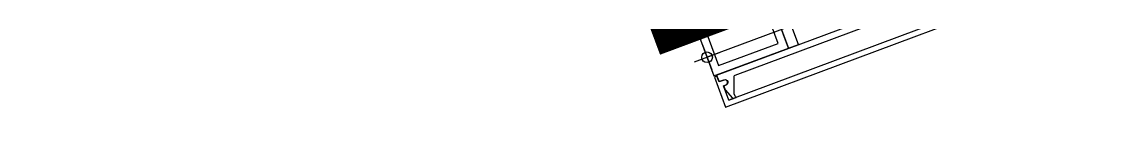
# Model space of a CAD drawing. Extents: x 12199666 to 24617114, y 1197707 to 2548648.
# Drawn here: x 12303238.2 to 12303652.9, y 1248286.4 to 1248313.2 of the extents above; entities that cross this region are included whole.
import ezdxf

# ---------------------------------------------------------------- set-up
doc = ezdxf.new("R2010")
doc.units = 0
doc.header["$LTSCALE"] = 10
doc.header["$MEASUREMENT"] = 0
doc.linetypes.add('TX-PLAN-T1-F11$0$CONTINOUS', pattern=[0])
doc.layers.add('TX-PLAN-T1-F11$0$_EDO-ALUMINIUM-SECTION', color=90, linetype='Continuous', lineweight=30)
doc.layers.add('TX-PLAN-T1-F11$0$幕墙线', color=114, linetype='Continuous', lineweight=30)
doc.layers.add('TX-PLAN-T1-F11$0$bangong', color=5, linetype='Continuous', true_color=0x0000ff)
for name, color, linetype in [('TX-PLAN-T1-F11$0$F-Alum', 4, 'Continuous'), ('TX-PLAN-T1-F11$0$F-dim', 1, 'Continuous'), ('TX-PLAN-T1-F11$0$F_MISC', 8, 'Continuous')]:
    doc.layers.add(name, color=color, linetype=linetype)

# ---------------------------------------------------------------- blocks, each defined once
blk = doc.blocks.new('TX-PLAN-T1-F11$0$A$C3FFC0167')
at = {"layer": 'TX-PLAN-T1-F11$0$F-dim'}
for p, q in [((0, 5), (0, -5)), ((-5, 0), (5, 0))]:
    blk.add_line(p, q, dxfattribs=at)
blk.add_circle((0, 0), 2, dxfattribs=at)
blk = doc.blocks.new('TX-PLAN-T1-F11$0$TY001')
at = {"layer": 'TX-PLAN-T1-F11$0$F-Alum'}
blk.add_lwpolyline([(474.8, -613.07), (386.1, -664.32), (386.1, -664.32), (388.7, -662.82), (388.7, -662.82), (386.1, -664.32), (383.23, -659.34), (384.09, -658.84, 1), (383.09, -657.11), (381.36, -658.11), (380.21, -656.11), (379.34, -656.61), (385.37, -667.05), (477.53, -613.8)], format="xyb", dxfattribs=at)
at = {"layer": 'TX-PLAN-T1-F11$0$F-Alum', "linetype": 'TX-PLAN-T1-F11$0$CONTINOUS', "ltscale": 15555}
blk.add_lwpolyline([(380.04, -655.73), (381.2, -657.74, 0.414214), (381.61, -657.85), (383.04, -657.02, -1), (384.14, -658.93), (383.36, -659.38), (384.14, -660.73, 0.142849), (384.26, -660.84), (387.22, -663.24, 0.284079), (387.75, -663.25), (388.44, -662.85, 0.557537), (388.45, -662.51), (387.72, -661.77), (386.62, -655.08, -0.296379), (386.87, -654.59), (467.08, -608.26)], format="xyb", dxfattribs=at)
at = {"layer": 'TX-PLAN-T1-F11$0$F-Alum'}
blk.add_lwpolyline([(391.26, -617.3), (405.1, -641.25), (408.56, -639.25), (396.73, -618.76), (444.91, -590.92), (442.91, -587.46)], close=True, dxfattribs=at)
blk.add_lwpolyline([(381.28, -657.83), (381.26, -657.84), (380.04, -655.73), (455.88, -611.91), (454.88, -610.18), (456.61, -609.18), (457.61, -610.91), (474.71, -601.03)], dxfattribs=at)
at = {"layer": 'TX-PLAN-T1-F11$0$F-Alum', "flags": 128}
for points in [[(390.07, -615.22), (364.1, -630.23), (379.1, -656.2), (405.07, -641.2)], [(388.97, -619.32), (368.19, -631.32), (380.2, -652.1), (400.97, -640.1)]]:
    blk.add_lwpolyline(points, close=True, dxfattribs=at)
at = {"layer": 'TX-PLAN-T1-F11$0$F_MISC', "rotation": 30.01599997489868}
blk.add_blockref('TX-PLAN-T1-F11$0$A$C3FFC0167', (375.36, -649.73), dxfattribs=at)
blk = doc.blocks.new('TX-PLAN-T1-F11$0$A$C21521A5F')
at = {"rotation": 90}
blk.add_blockref('TX-PLAN-T1-F11$0$TY001', (388.72, 6260.22, 0), dxfattribs=at)
blk = doc.blocks.new('TX-PLAN-T1-F11$0$标准层幕墙0118')
at = {"color": 3, "rotation": 270}
blk.add_blockref('TX-PLAN-T1-F11$0$A$C21521A5F', (4239.78, -661.28, 0), dxfattribs=at)
blk = doc.blocks.new('TX-PLAN-T1-F11')
at = {"layer": 'TX-PLAN-T1-F11$0$bangong', "const_width": 100}
blk.add_lwpolyline([(12304668.76, 1248792.34), (12303555.72, 1248388.14), (12303508.19, 1248370.43), (12303251.79, 1249059.7), (12303247.13, 1249063.3), (12303189.66, 1249041.88), (12302076.62, 1248637.69), (12302029.1, 1248619.97), (12301772.69, 1249309.24), (12301768.03, 1249312.84), (12301710.57, 1249291.42), (12300597.52, 1248887.23), (12300550, 1248869.51), (12300293.59, 1249558.79), (12300288.94, 1249562.39), (12300231.47, 1249540.97), (12299118.43, 1249136.77)], dxfattribs=at)
at = {"layer": 'TX-PLAN-T1-F11$0$幕墙线'}
blk.add_lwpolyline([(12304713.55, 1248758.73), (12303496.49, 1248305.15), (12303234.45, 1249008.27), (12302017.4, 1248554.69), (12301755.35, 1249257.81), (12300538.3, 1248804.24), (12300276.26, 1249507.36), (12299059.2, 1249053.78), (12298797.16, 1249756.9), (12297580.1, 1249303.32), (12297318.06, 1250006.44), (12296101.01, 1249552.86), (12295838.96, 1250255.99), (12294621.91, 1249802.41), (12294359.87, 1250505.53), (12293142.81, 1250051.95), (12292880.77, 1250755.07), (12291855.06, 1250298.75)], dxfattribs=at)
at = {"layer": 'TX-PLAN-T1-F11$0$_EDO-ALUMINIUM-SECTION', "rotation": 350.4236156863823}
blk.add_blockref('TX-PLAN-T1-F11$0$标准层幕墙0118', (12293055.45, 1251790.44), dxfattribs=at)

msp = doc.modelspace()

# ---------------------------------------------------------------- block references
msp.add_blockref('TX-PLAN-T1-F11', (0, 0))

doc.saveas('drawing.dxf')
